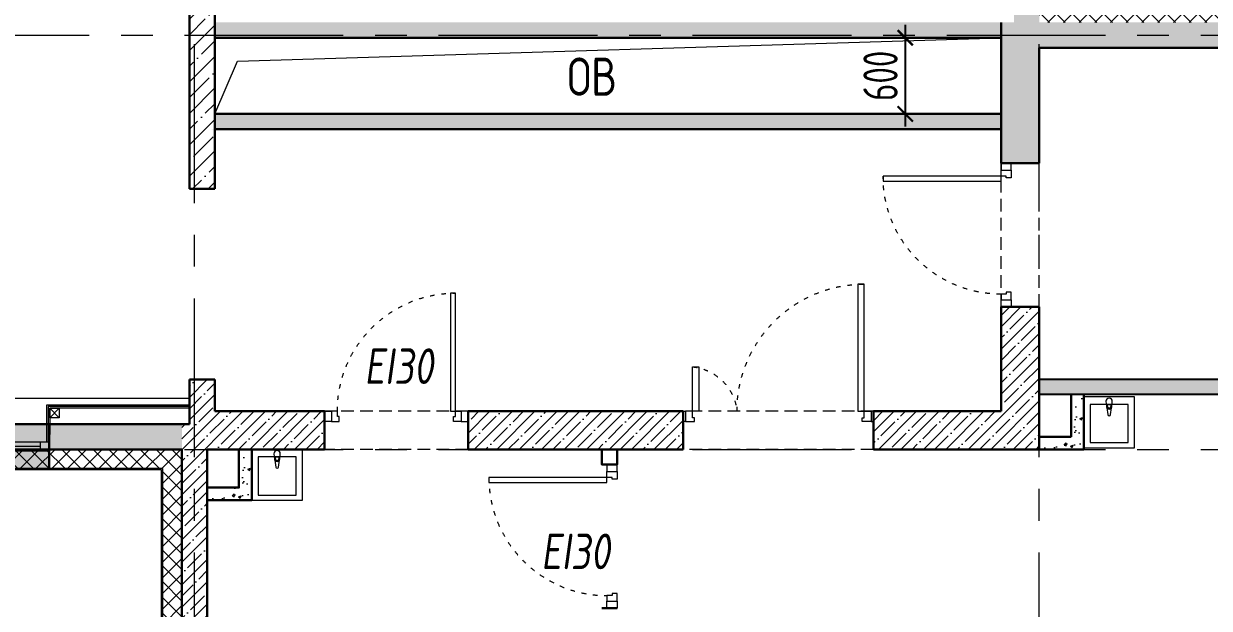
# Model space of a CAD drawing. Header units: millimetres. Extents: x -265044 to 366616, y 0 to 292181.
# Drawn here: x 249181 to 258514, y 60206 to 64806 of the extents above; entities that cross this region are included whole.
import ezdxf
from ezdxf import colors
from ezdxf.entities.mleader import LeaderData, LeaderLine
from ezdxf.math import Vec2, Vec3

# ---------------------------------------------------------------- set-up
doc = ezdxf.new("R2010")
doc.units = ezdxf.units.MM
doc.header["$MEASUREMENT"] = 0
doc.header["$PDMODE"] = 3
doc.header["$PDSIZE"] = -4
for name, pattern in [('ACAD_ISO03W100', [30, 12, -18]), ('ADSK_Штриховая_ш2 п1', [3, 2, -1]), ('CENTER', [2, 1.25, -0.25, 0.25, -0.25])]:
    doc.linetypes.add(name, pattern=pattern)
doc.layers.get('0').update_dxf_attribs({"color": 250, "lineweight": 9})
doc.layers.get('Defpoints').update_dxf_attribs({"color": 6})
for name, color, linetype, lineweight in [('_0', 250, 'Continuous', 9), ('АР_Двери', 5, 'Continuous', 18), ('АР_Навесной фасад', 5, 'Continuous', 5), ('АР_Окна БЛОК', 250, 'Continuous', 13), ('АР_Оси', 193, 'Continuous', 9), ('АР_Отметки', 250, 'Continuous', 15), ('АР_Перегородки газоблок', 165, 'Continuous', 30), ('АР_Перегородки газоблок_Штрих', 165, 'Continuous', 5), ('АР_Подоконники', 163, 'Continuous', 9), ('АР_Сущ Несущая стена', 202, 'Continuous', 30), ('АР_тонкая линия', 250, 'Continuous', 0), ('АР_Утеплитель', 250, 'Continuous', 9), ('АР_Штриховка монолит', 250, 'Continuous', 9), ('Размер шахт', 95, 'Continuous', 9), ('Сан.техника', 153, 'Continuous', 9)]:
    doc.layers.add(name, color=color, linetype=linetype, lineweight=lineweight)
doc.layers.add('АР_Отверстия', color=251, linetype='Continuous')
doc.layers.add('АР_ПБ_Двери', color=7, linetype='Continuous', lineweight=15, true_color=0xdb0000)
doc.styles.add('ICOCPEUR', font='isocpeur.ttf')
doc.styles.add('ISOCPEUR', font='isocpeur.ttf', dxfattribs={"width": 0.7})
doc.styles.add('Архитект', font='isocpeur.ttf', dxfattribs={"width": 0.8, "oblique": 8})
doc.dimstyles.new('R_100', dxfattribs={"dimtxt": 270, "dimasz": 120, "dimexe": 100, "dimexo": 0, "dimgap": 60, "dimtad": 1, "dimdec": 0, "dimrnd": 5, "dimzin": 0, "dimdsep": 46, "dimtxsty": 'ISOCPEUR', "dimblk": 'ARCHTICK', "dimcen": 0, "dimdle": 100, "dimclrd": 256, "dimclre": 256, "dimclrt": 256, "dimadec": 0, "dimazin": 0, "dimtfac": 2, "dimtdec": 0, "dimtofl": 0, "dimtmove": 1, "dimatfit": 3, "dimfxl": 1, "dimtvp": 3, "dimtolj": 1, "dimtzin": 0, "dimarcsym": 0})
pattern_1 = [(45, (0, 0), (-88.38834764831844, 88.38834764831844), []), (45, (88.38834750000001, 0), (-88.38834764831844, 88.38834764831844), [156.25, -31.25, 0, -31.25])]
pattern_2 = [(49.99999999999999, (0, 0), (215.178054780226, -18.82564049477853), [22.5, -247.5]), (355, (0, 0), (-41.6254000839, 225.6576401100035), [18, -198]), (100.45144446, (17.9315043, -1.5688032), (173.5526540181336, 206.8319972905888), [19.12205759999999, -210.3426336]), (46.18420000000001, (0, 60), (320.1723992014717, -49.65578423792296), [33.75, -371.25]), (96.63563549, (26.6810235, 55.86200789999999), (280.3985837022685, 292.2355802323651), [28.6831026, -315.5141279999999]), (351.1841639899999, (0, 60), (280.3985835164319, 292.2355800809971), [27, -297.0000003]), (21, (30, 45), (179.0721156355385, -120.7856671996016), [22.5, -247.5]), (326.0000000000001, (30, 45), (72.99459957647451, 217.5450135140559), [18, -198]), (71.45144474, (44.92267620000001, 34.9345278), (252.0667130189913, 96.75934584190615), [19.122057, -210.3426336]), (37.50000000000001, (0, 0), (3.647956595187201, 99.86815614939344), [0, -195.6, 0, -201, 0, -198.75]), (7.499999999999999, (0, 0), (78.92086123264458, 118.3235135647081), [0, -114.6, 0, -191.1, 0, -75.75]), (327.5, (-66.9, 0), (160.1467308517227, -6.766461520313927), [0, -75, 0, -234, 0, -310.5]), (317.5, (-96.9, 0), (174.9558508027159, 30.03149469969532), [0, -97.5, 0, -155.4, 0, -220.5])]

# ---------------------------------------------------------------- blocks, each defined once
blk = doc.blocks.new('Полуторная_на лестницу')
at = {"color": 8}
for points in [[(75.00000000005775, 79.9999999999709), (75.00000000005798, 1079.999999999971), (124.8572721536036, 1079.999999999971), (124.8572721536034, 79.9999999999709)], [(1375.142727846512, 430.0000000000291), (1375.142727846512, 80), (1425.000000000058, 80), (1425.000000000058, 430.0000000000291)]]:
    blk.add_lwpolyline(points, close=True, dxfattribs=at)
for points in [[(5.775291356258094e-11, 0), (5.775291356258094e-11, 80), (20.00000000005775, 80), (20.00000000005775, 0), (5.775291356258094e-11, 0)], [(20.00000000005775, 80), (20.00000000005775, 0), (90.00000000005775, 0), (90.00000000005775, 30), (75.00000000005775, 30), (75.00000000005775, 80), (20.00000000005775, 80)], [(1480.000000000058, 80), (1480.000000000058, 0), (1410.000000000058, 0), (1410.000000000058, 30), (1425.000000000058, 30), (1425.000000000058, 80), (1480.000000000058, 80)], [(1500.000000000058, 0), (1500.000000000058, 80), (1480.000000000058, 80), (1480.000000000058, 0), (1500.000000000058, 0)]]:
    blk.add_lwpolyline(points, dxfattribs=at)
at = {"color": 8, "linetype": 'ACAD_ISO03W100', "ltscale": 3}
for centre, radius, start, end in [((75.00000000005775, 80), 1000, 0, 90), ((1465.395385690272, 39.60461430981795), 392.4797375066257, 95.90754327289797, 174.0924567271067)]:
    blk.add_arc(centre, radius, start, end, dxfattribs=at)
blk = doc.blocks.new('*U371')
h = blk.add_hatch(color=8)
h.dxf.hatch_style = 1
h.paths.add_polyline_path([(-1599.999999999768, -139.9999999999287), (1.196623421334644e-13, -139.9999999999275), (-1.889459733345445e-13, 220), (-1599.999999999769, 219.9999999999986)])
at = {"color": 8, "lineweight": 30}
for p, q in [((-1599.999999999768, -139.9999999999287), (-1599.999999999769, 219.9999999999986)), ((1.196623421334644e-13, -139.9999999999275), (-1.889459733345445e-13, 220))]:
    blk.add_line(p, q, dxfattribs=at)
at = {"color": 8}
for p, q in [((-1.889459733345445e-13, 220), (-1599.999999999769, 219.9999999999986)), ((-1599.999999999768, 69.99999999999864), (-6.39948609833192e-14, 70)), ((-1599.999999999768, -1.307398633798584e-12), (0, 0)), ((-1529.999999999768, -1.250555214937776e-12), (-1529.999999999783, 69.99999999999875)), ((-1529.999999999768, 34.99999999999875), (-70.00000000000004, 34.99999999981077)), ((-70.00000000001455, -5.684341886080801e-14), (-70.00000000000003, 69.99999999999994)), ((-1599.999999999768, -139.9999999999287), (1.196623421334644e-13, -139.9999999999275)), ((-1599.999999999768, -139.9999999999287), (-1599.999999999768, -139.9999999999287)), ((-1599.999999999768, -139.9999999999287), (-1599.999999999768, -139.9999999999287)), ((1.196623421334644e-13, -139.9999999999275), (1.196623421334644e-13, -139.9999999999275)), ((1.196623421334644e-13, -139.9999999999275), (1.196623421334644e-13, -139.9999999999275))]:
    blk.add_line(p, q, dxfattribs=at)
blk = doc.blocks.new('*U1201')
at = {"color": 8}
for points in [[(-55, -80), (-55, 0), (-115, 0), (-115, -40), (-100, -40), (-100, -80), (-55, -80)], [(0, 0), (0, -80), (-55, -80), (-55, 0), (0, 0)], [(-1130, -1.84741111297626e-13), (-1130, -80.00000000000018), (-1075, -80.00000000000018), (-1075, -1.84741111297626e-13), (-1130, -1.84741111297626e-13)], [(-1075, -80.00000000000018), (-1075, -1.84741111297626e-13), (-1015, -1.84741111297626e-13), (-1015, -40.00000000000018), (-1030, -40.00000000000018), (-1030, -80.00000000000018), (-1075, -80.00000000000018)]]:
    blk.add_lwpolyline(points, dxfattribs=at)
blk.add_lwpolyline([(-100, -80), (-99.99999999999987, -1010), (-139.9999999999999, -1010), (-140, -80)], close=True, dxfattribs=at)
at = {"color": 8, "linetype": 'ACAD_ISO03W100', "ltscale": 3}
blk.add_arc((-100, -80), 930.0000000000003, 180, 270, dxfattribs=at)
blk = doc.blocks.new('_DotSmall')
at = {"color": 8, "linetype": 'ByBlock', "const_width": 0.5}
blk.add_lwpolyline([(-0.0625, 0, 1), (0.0625, 0, 1)], format="xyb", close=True, dxfattribs=at)
blk = doc.blocks.new('_ArchTick')
at = {"color": 8, "linetype": 'ByBlock', "const_width": 0.15}
blk.add_lwpolyline([(-0.5, -0.5), (0.5, 0.5)], dxfattribs=at)
blk = doc.blocks.new('*D617')
at = {"layer": 'Defpoints', "color": 0, "lineweight": 13, "ltscale": 100, "transparency": 16777216}
for p in [(256293.2315209232, 64695.68245835198), (256120.9952714917, 64095.68250987862), (256381.011708123, 64095.68250987862)]:
    blk.add_point(p, dxfattribs=at)
at = {"layer": 'Размер шахт', "color": 8, "lineweight": -2, "ltscale": 100, "transparency": 16777216}
for p, q in [((256120.9952714917, 64795.68245835198), (256120.9952714917, 63995.68250987862)), ((256293.2315209232, 64695.68245835198), (256020.9952714917, 64695.68245835198)), ((256381.011708123, 64095.68250987862), (256020.9952714917, 64095.68250987862))]:
    blk.add_line(p, q, dxfattribs=at)
at = {"layer": 'Размер шахт', "color": 8, "lineweight": -2, "ltscale": 100, "transparency": 16777216, "xscale": 120, "yscale": 120, "zscale": 120}
for p, rotation in [((256120.9952714917, 64695.68245835198), 90), ((256120.9952714917, 64095.68250987862), 270)]:
    blk.add_blockref('_ArchTick', p, dxfattribs=dict(at, rotation=rotation))
at = {"layer": 'Размер шахт', "color": 8, "ltscale": 100, "transparency": 16777216, "insert": (255925.9952714916, 64395.68248411521), "char_height": 270, "attachment_point": 5, "rotation": 90, "style": 'ISOCPEUR'}
blk.add_mtext('\\A1;600', dxfattribs=at)
blk = doc.blocks.new('сан.техника')
at = {"layer": 'Сан.техника', "color": 8, "linetype": 'Continuous', "lineweight": 5}
for p, q in [((-79.48884108965285, 138.9004292312602), (-26.5551388519234, 132.2703754169925)), ((-79.48884108965285, 138.9004292312602), (-26.5551388519234, 132.2703754170216)), ((-26.55494737485424, 167.7299113749323), (-79.48872121260501, 161.1004292309808)), ((-26.55494737485424, 167.7299113749323), (-79.48872121260501, 161.1004292310099)), ((-17.04170482762856, 129.0000920248131), (24.91108385066036, 124.9998654852825)), ((-17.04170482762856, 129.0000920248131), (24.91108385066036, 124.9998654852825)), ((24.91135384404333, 174.9998654845549), (-17.04147803317755, 171.000092024231)), ((24.91135384404333, 174.9998654845549), (-17.04147803317755, 171.0000920242601)), ((0.000736541987862438, 136.3999999980588), (-14.86986052844441, 136.4000802973314)), ((0.000736541987862438, 136.3999999980588), (-14.86986052844441, 136.4000802973314)), ((-14.86971365206409, 163.6000802969065), (0.0008834184263832867, 163.599999997663)), ((-14.86971365206409, 163.6000802969356), (0.0008834184263832867, 163.5999999976921)), ((0.0008834184263832867, 163.599999997663), (0.000736541987862438, 136.3999999980588)), ((0.0008834184263832867, 163.5999999976921), (0.000736541987862438, 136.3999999980588))]:
    blk.add_line(p, q, dxfattribs=at)
for points in [[(59.0353987327544, 349.9996812217141), (-340.9646012614248, 350.0018411688652), (-340.966761208605, -49.99815882525581), (59.03323878557421, -50.0003187724069)], [(0.001619960356038064, 299.999999995649), (-300.0879711675807, 300.001620439798), (-300.0895911279949, 0.001620444149011746), (0, 0)], [(0.001619960356038064, 299.9999999956781), (-300.0879711675807, 300.0016204398271), (-300.0895911279949, 0.001620444192667492), (0, 4.365574568510056e-11)]]:
    blk.add_lwpolyline(points, close=True, dxfattribs=at)
for centre, radius, start, end in [((-78.09854446473764, 150.0004217240639), 11.186722399462, 97.13861538671436, 262.8607658329798), ((-78.09854446473764, 150.000421724093), 11.18672239946198, 97.13861538671436, 262.8607658329798), ((-15.14167299494147, 150.0000817652763), 21.08576984747248, 122.7707159921242, 237.2286652284839), ((-15.14167299494147, 150.0000817653054), 21.08576984748832, 122.7707159921242, 237.2286652284839), ((-14.86978709022515, 150.000080297119), 13.60000000005357, 89.99969061043988, 269.9996906104399), ((-14.86978709022515, 150.0000802971481), 13.60000000005357, 89.99969061043988, 269.9996906104399), ((-15.14167299470864, 150.0000817653345), 21.08576984763396, 237.2286652284839, 264.8300834537846), ((-15.14167299470864, 150.0000817653927), 21.0857698476649, 237.2286652284839, 264.8300834537846), ((-15.14167299470864, 150.0000817652763), 21.08576984758896, 95.16929776475503, 122.7707159921242), ((-15.14167299470864, 150.0000817652472), 21.08576984765098, 95.16929776475503, 122.7707159921242), ((24.91121884738095, 149.9998654849333), 25.0000000000341, 269.9996906104399, 89.99969061043988), ((24.91121884738095, 149.9998654849624), 25.0000000000341, 269.9996906104399, 89.99969061043988)]:
    blk.add_arc(centre, radius, start, end, dxfattribs=at)
blk = doc.blocks.new('*U1170')
at = {"color": 8}
blk.add_lwpolyline([(-100, 80), (-99.99999999999982, 1010), (-139.9999999999998, 1010), (-140, 80)], close=True, dxfattribs=at)
for points in [[(-1130, 1.989519660128281e-13), (-1130, 80.0000000000002), (-1075, 80.0000000000002), (-1075, 1.989519660128281e-13), (-1130, 1.989519660128281e-13)], [(-1075, 80.0000000000002), (-1075, 1.989519660128281e-13), (-1015, 1.989519660128281e-13), (-1015, 40.0000000000002), (-1030, 40.0000000000002), (-1030, 80.0000000000002), (-1075, 80.0000000000002)], [(-55, 80), (-55, 0), (-115, 0), (-115, 40), (-100, 40), (-100, 80), (-55, 80)], [(0, 0), (0, 80), (-55, 80), (-55, 0), (0, 0)]]:
    blk.add_lwpolyline(points, dxfattribs=at)
at = {"color": 8, "linetype": 'ACAD_ISO03W100', "ltscale": 3}
blk.add_arc((-100, 80), 930.0000000000001, 90, 180, dxfattribs=at)
blk = doc.blocks.new('A$Ce02d65bd')
at = {"color": 8, "ltscale": 100}
for points in [[(0, 0), (0, 75), (75, 75), (75, 0), (0, 0)], [(0, 0), (75, 75)], [(0, 75), (75, 0)]]:
    blk.add_lwpolyline(points, dxfattribs=at)

msp = doc.modelspace()

# ---------------------------------------------------------------- hatches: boundary and pattern name
at = {"layer": 'АР_Перегородки газоблок_Штрих', "ltscale": 100}
h = msp.add_hatch(dxfattribs=at)
h.set_pattern_fill('AR-CONC', color=8, scale=30)
h.set_pattern_definition(pattern_2)
h.paths.add_polyline_path([(250685.2571510008, 64815.6824583525), (256875.6145433903, 64815.6824553874), (256875.6145433903, 64695.6824553874), (250685.9719357797, 64695.6824583525)])
h = msp.add_hatch(dxfattribs=at)
h.set_pattern_fill('AR-CONC', color=8, scale=30)
h.set_pattern_definition(pattern_2)
h.paths.add_polyline_path([(250685.2571510008, 64095.68251066425), (256875.6145433903, 64095.68250769912), (256875.6145433903, 63975.68250769912), (250600.6145433902, 63976.52645883735), (250685.9719357797, 63975.68251066425)])
h = msp.add_hatch(dxfattribs=at)
h.set_pattern_fill('AR-CONC', color=8, scale=30)
h.set_pattern_definition(pattern_2)
h.paths.add_polyline_path([(263325.5135425919, 62000.28776839035), (257175.6145433905, 62009.02187032864), (257175.6145433905, 61889.02187032858), (263325.5089084507, 61880.28764148732)])
h = msp.add_hatch(dxfattribs=at)
h.set_pattern_fill('AR-CONC', color=8, scale=30)
h.set_pattern_definition([(49.99999999999999, (6549.999999998661, 399.9999999888823), (215.178054780226, -18.82564049477853), [22.5, -247.5]), (355, (6549.999999998661, 399.9999999888823), (-41.6254000839, 225.6576401100035), [18, -198]), (100.45144446, (6567.931504298661, 398.4311967888823), (173.5526540181336, 206.8319972905888), [19.12205759999999, -210.3426335999999]), (46.18420000000001, (6549.999999998661, 459.9999999888823), (320.1723992014717, -49.65578423792296), [33.75, -371.25]), (96.63563549, (6576.681023498661, 455.8620078888823), (280.3985837022685, 292.2355802323651), [28.6831026, -315.5141279999999]), (351.1841639899999, (6549.999999998661, 459.9999999888823), (280.3985835164319, 292.2355800809971), [27, -297.0000003]), (21, (6579.999999998661, 444.9999999888823), (179.0721156355385, -120.7856671996016), [22.5, -247.5]), (326.0000000000001, (6579.999999998661, 444.9999999888823), (72.99459957647451, 217.5450135140559), [18, -198]), (71.45144474, (6594.922676198661, 434.9345277888823), (252.0667130189913, 96.75934584190615), [19.122057, -210.3426336]), (37.50000000000001, (6549.999999998661, 399.9999999888823), (3.647956595187201, 99.86815614939344), [0, -195.6, 0, -201, 0, -198.75]), (7.499999999999999, (6549.999999998661, 399.9999999888823), (78.92086123264458, 118.3235135647081), [0, -114.6, 0, -191.1, 0, -75.75]), (327.5, (6483.099999998662, 399.9999999888823), (160.1467308517227, -6.766461520313927), [0, -75, 0, -234, 0, -310.5]), (317.5, (6453.099999998662, 399.9999999888823), (174.9558508027159, 30.03149469969532), [0, -97.5, 0, -155.4, 0, -220.5])])
h.paths.add_polyline_path([(257525.6136334853, 61455.68218836526), (257525.6634278482, 61889.02397102363), (257425.6645078232, 61889.0242410112), (257425.6147134603, 61555.68245835282), (257175.6145433865, 61555.68245835282), (257175.614543392, 61455.68245835282)])
h = msp.add_hatch(dxfattribs=at)
h.set_pattern_fill('AR-CONC', color=8, scale=30)
h.set_pattern_definition(pattern_2)
h.paths.add_polyline_path([(250975.6136334866, 61055.68218837638), (250975.6136334866, 61455.68218837649), (250875.6147134617, 61455.68245836406), (250875.6147134617, 61155.68245836394), (250625.6145433878, 61155.68245836394), (250625.6145433934, 61055.68245836394)])
at = {"layer": 'АР_Утеплитель', "ltscale": 100}
h = msp.add_hatch(dxfattribs=at)
h.set_pattern_fill('ANSI37', color=8, scale=700)
h.set_pattern_definition([(45, (-750086.017747634, 104359.2129252533), (-61.87184335382291, 61.87184335382291), []), (135, (-750086.017747634, 104359.2129252533), (-61.87184335382291, -61.8718433538229), [])])
h.paths.add_polyline_path([(263525.6302291456, 64815.68245835247), (257175.6145433905, 64815.68245835253), (257175.6145433905, 82685.68245835247), (246675.6145433905, 82685.68245835253), (246675.6145433905, 86650.68245835253), (211875.6145433907, 86650.68245835253), (211875.6145433907, 82685.68245835253), (206900.4317660468, 82685.68245835253), (206900.4317660467, 82835.68245835253), (211725.6145433907, 82835.68245835253), (211725.6145433907, 86800.68245835253), (246825.6145433905, 86800.68245835253), (246825.6145433905, 82835.68245835847), (257325.6145433903, 82835.6824583525), (257325.6145433903, 64965.68245835253), (263675.6302291455, 64965.68245835247), (263675.5988576352, 54955.68245835253), (250275.6145433903, 54955.68245835253), (250275.6145433903, 61305.6824583525), (242395.6145433903, 61305.68245835241), (242395.6145433903, 66495.68245835253), (234160.3120309346, 66495.68245835253), (234160.3120309346, 66245.68245835253), (234010.3120309346, 66245.68245835253), (234010.3120309346, 66645.68245835253), (242545.6145433905, 66645.68245835247), (242545.6145433905, 61455.68245835253), (250425.6145433903, 61455.68245835253), (250425.6145433903, 55105.68245835247), (263525.5988576351, 55105.68245835253)])
at = {"layer": 'АР_Штриховка монолит', "ltscale": 100}
h = msp.add_hatch(dxfattribs=at)
h.set_pattern_fill('ANSI35', color=8, scale=500)
h.set_pattern_definition(pattern_1)
h.paths.add_polyline_path([(263525.6145433903, 64815.68245835268), (257175.6145433905, 64815.68245835233), (257175.6145433905, 82486.03685152248), (256975.6145433905, 82485.32806518258), (256975.6145433903, 64815.68245835253), (256875.6145433905, 64815.68245835253), (256875.6145433905, 63707.3916152671), (257175.6145433904, 63707.39161526716), (257175.6145433902, 64615.68245835253), (263325.6145433907, 64615.68245835253), (263525.6145433902, 64615.68245835253)])
h = msp.add_hatch(dxfattribs=at)
h.set_pattern_fill('ANSI35', color=8, scale=500)
h.set_pattern_definition(pattern_1)
h.paths.add_polyline_path([(250425.7112667129, 61655.68245834755), (246675.7112667133, 61655.6824583475), (246675.6145433909, 67141.36327187944), (246375.6145433906, 67141.36327187944), (246375.7112667132, 61655.6824583475), (242745.7112667128, 61655.6824583475), (242745.7112667131, 68441.94121042447), (246375.711266713, 68441.94121042427), (246375.711266713, 68271.36049983648), (246675.7112667134, 68271.36049978167), (246675.7122494683, 68601.94375162601), (245955.4782908741, 68601.94120595994), (245955.4721674195, 70995.68246002425), (246675.7112667134, 70995.68245834755), (246675.6145433908, 71908.1647446446), (246375.6145433906, 71908.1647446446), (246375.711266713, 71195.68245834761), (245395.472150493, 71195.6929634572), (245395.4721504929, 70995.68245834752), (245795.4721504934, 70995.68246029929), (245795.4721504933, 68601.94121042424), (242745.7112667131, 68601.94121042447), (242745.7112667132, 70995.68245834761), (245395.4721504929, 70995.68246031331), (245395.472150493, 71195.69296542287), (242745.6145433906, 71195.68245835247), (242745.6145433905, 71983.16474463209), (242545.6145433905, 71983.16474463209), (242545.6145433905, 71195.68245835253), (236749.0102229821, 71195.67195324745), (236749.010222982, 70995.67195324079), (242545.711266713, 70995.68245834761), (242545.711266713, 61455.68245834755), (250425.7112667129, 61455.68245834764)])
h = msp.add_hatch(dxfattribs=at)
h.set_pattern_fill('ANSI35', color=8, scale=700)
h.set_pattern_definition([(45, (-763067.1946697185, 159043.4066340065), (-123.7436867076458, 123.7436867076458), []), (45, (-762943.4509832185, 159043.4066340065), (-123.7436867076458, 123.7436867076458), [218.75, -43.75, 0, -43.75])])
h.paths.add_polyline_path([(250685.6145433901, 65228.51100021735), (250485.6145433901, 65228.51100021735), (250485.6145433898, 63505.40612931835), (250685.6145433898, 63505.40612931835)])
h = msp.add_hatch(dxfattribs=at)
h.set_pattern_fill('ANSI35', color=8, scale=500)
h.set_pattern_definition(pattern_1)
h.paths.add_polyline_path([(257175.6145433902, 62577.39161526691), (256875.6145433899, 62577.39161526712), (256875.6145433905, 61755.68245835381), (255871.2698945628, 61755.68245836708), (255871.2698945628, 61455.68245836691), (257175.6145433903, 61455.68245835355)])
h = msp.add_hatch(dxfattribs=at)
h.set_pattern_fill('ANSI35', color=8, scale=500)
h.set_pattern_definition(pattern_1)
h.paths.add_polyline_path([(250485.6145433905, 61655.68245835247), (250425.6145433903, 61655.68245835206), (250425.6145433905, 61455.68245835247), (250425.6145433902, 55305.68245835247), (250625.6145433901, 55305.68245835244), (250625.6145433902, 61455.68245835253), (251549.949106007, 61455.68245834529), (251549.949106007, 61755.68245835981), (250685.6145433903, 61755.68245835253), (250685.6145433903, 62005.40612931835), (250485.6145433905, 62005.40612931835)])
h = msp.add_hatch(dxfattribs=at)
h.set_pattern_fill('ANSI35', color=8, scale=500)
h.set_pattern_definition(pattern_1)
h.paths.add_polyline_path([(254371.2698945628, 61755.68245835247), (252679.9491060067, 61755.68245835247), (252679.9491060067, 61455.6824583525), (254371.2698945628, 61455.68245835247)])

# ---------------------------------------------------------------- linework, layer by layer
at = {"color": 8}
for points in [[(250490.6145433902, 61804.84994250025), (249360.6145433902, 61804.8499425004), (249360.6145433902, 61515.68245836349)], [(250490.6145433902, 61792.34994250028), (249373.1145433902, 61792.34994250043), (249373.1145433902, 61515.68245836349)], [(250485.6145433905, 61704.84994250031), (250485.6145433905, 61779.84994250031), (249385.6145433902, 61779.84994250046), (249385.6145433902, 61572.92570213437)]]:
    msp.add_lwpolyline(points, dxfattribs=at)
at = {"layer": 'АР_Навесной фасад', "color": 8, "ltscale": 100}
for p, q in [((250265.6145433901, 61295.6824583525), (242385.6145433903, 61295.68245835241)), ((250275.6145433903, 61305.6824583525), (242395.6145433903, 61305.68245835241)), ((250265.6145433905, 54945.68245835253), (250265.6145433901, 61295.68245835253)), ((250275.6145433903, 54955.68245835253), (250275.6145433903, 61305.68245835253))]:
    msp.add_line(p, q, dxfattribs=at)
at = {"layer": 'АР_Оси', "color": 8, "linetype": 'CENTER', "ltscale": 1000}
for p, q in [((250525.6145433905, 53394.41078697075), (250525.6145433905, 87701.88864252507)), ((250525.6145433905, 53394.41078697075), (250525.6145433905, 87701.88864252507)), ((257175.6145433905, 53394.41078697075), (257175.6145433905, 87701.88864252507)), ((182446.8590039454, 64715.68245835253), (266044.02397386, 64715.68245835247)), ((182446.8590039454, 61455.68245835253), (266044.02397386, 61455.68245835247))]:
    msp.add_line(p, q, dxfattribs=at)
at = {"layer": 'АР_Перегородки газоблок', "color": 8, "ltscale": 100}
for p, q in [((257425.950204459, 61555.68245835282), (257425.9502044589, 61889.09835115293)), ((257525.950204459, 61888.94900592038), (257525.9502044589, 61455.68245835281)), ((257175.6145433892, 61555.68245835282), (257425.950204459, 61555.68245835282)), ((257525.9502044589, 61455.68245835281), (257175.6145433892, 61455.68245835282))]:
    msp.add_line(p, q, dxfattribs=at)
for points in [[(256875.6145433903, 64695.68245835195), (250685.6145433902, 64695.68245835195)], [(250685.6145433902, 64095.68250083167), (256875.6145433903, 64095.68251066428)], [(250685.6145433902, 63975.6825106644), (256875.6145433903, 63975.68251066428)], [(257175.6145433905, 62009.472349352), (263325.6145433907, 62000.28761755046)], [(263325.6145433907, 61880.28748372657), (257175.6145433905, 61889.47221552811)], [(253852.4437571352, 61455.68245835247), (253852.3527645546, 61335.93858054168), (253732.3297394267, 61335.93858054168), (253732.3297379017, 61455.68245835247)], [(253852.4500459024, 60205.9290271602), (253732.4500459024, 60205.9290271602)]]:
    msp.add_lwpolyline(points, dxfattribs=at)
msp.add_lwpolyline([(250975.6147134617, 61455.68245836406), (250975.6147134617, 61055.68245836394), (250625.6145433906, 61055.68245836394), (250625.6145433906, 61155.68245836394), (250875.6147134617, 61155.68245836394), (250875.6147134617, 61455.68245836406)], close=True, dxfattribs=at)
at = {"layer": 'АР_Подоконники', "color": 8, "ltscale": 100}
msp.add_line((250485.6145433904, 61855.68245835241), (246675.6145433907, 61855.68245835241), dxfattribs=at)
at = {"layer": 'АР_Сущ Несущая стена', "color": 8, "ltscale": 100}
for p, q in [((250485.6145433904, 65228.51100021735), (250485.6145433905, 63505.40612931835)), ((250685.6145433902, 65228.51100021735), (250685.6145433902, 63505.40612931829)), ((256875.6145433905, 63707.39161526717), (256875.6145433903, 64815.68245835253)), ((257175.6145433902, 63707.39161526712), (257175.6145433902, 64615.68245835253)), ((257175.6145433903, 64615.68245835253), (263325.6145433908, 64615.68245835253)), ((250685.6145433903, 63505.40612931835), (250485.6145433905, 63505.40612931835)), ((256875.6145433906, 61755.68245835253), (256875.6145433902, 62577.39161526712)), ((256875.6145433902, 62577.39161526712), (257175.6145433899, 62577.39161526691)), ((257175.6145433899, 62577.39161526691), (257175.6145433902, 61455.68245835253)), ((250485.6145433905, 62005.40612931835), (250485.6145433905, 61655.68245835253)), ((250685.6145433903, 62005.40612931835), (250485.6145433905, 62005.40612931835)), ((250685.6145433902, 62005.40612931835), (250685.6145433903, 61755.68245835253)), ((251549.949106007, 61755.68245833989), (250685.6145433903, 61755.68245835253)), ((251549.9491060069, 61455.68245833989), (251549.949106007, 61755.68245833989)), ((254371.2698945628, 61755.68245835247), (252679.9491060067, 61755.68245835247)), ((252679.9491060067, 61455.6824583525), (252679.9491060067, 61755.68245835247)), ((254371.2698945628, 61755.68245835247), (254371.2698945628, 61455.68245835247)), ((256875.6145433903, 61755.68245835253), (255871.2698945628, 61755.68245835247)), ((255871.2698945628, 61755.68245836699), (255871.2698945628, 61455.68245836699)), ((250485.6145433903, 61655.68245835253), (246675.6145433907, 61655.68245835253)), ((250425.6145433903, 61455.68245835253), (242545.6145433905, 61455.68245835253)), ((250425.6145433903, 61455.68245835241), (250425.6145433902, 55105.68245835247)), ((251549.9491060069, 61455.68245833989), (250625.6145433902, 61455.68245835253)), ((250625.6145433903, 61455.68245835241), (250625.6145433909, 55305.68245835247)), ((254371.2698945628, 61455.68245835247), (252679.9491060067, 61455.6824583525)), ((257175.6145433902, 61455.68245835253), (255871.2698945628, 61455.68245835253))]:
    msp.add_line(p, q, dxfattribs=at)
msp.add_lwpolyline([(257175.6145433905, 63707.39161526709), (256875.6145433905, 63707.39161526717)], dxfattribs=at)
at = {"layer": 'АР_тонкая линия', "color": 8, "linetype": 'ADSK_Штриховая_ш2 п1', "ltscale": 50}
for p, q in [((256875.9500343869, 62577.39161526694), (256875.6145433905, 63707.39161526717)), ((257175.9500343873, 62577.39161526691), (257175.9500343876, 63707.39161526709)), ((252679.9491060067, 61755.68245835247), (251549.949106007, 61755.68245835283)), ((255871.2698945628, 61755.68245835247), (254371.2698945628, 61755.68245835291)), ((252679.9491060069, 61455.68245835248), (251549.949106007, 61455.68245835326)), ((255871.2698945631, 61455.68245835248), (254371.245739399, 61455.68245835332))]:
    msp.add_line(p, q, dxfattribs=at)
at = {"layer": 'АР_тонкая линия', "color": 8, "ltscale": 100}
msp.add_lwpolyline([(250685.6145437397, 64095.68251066428), (250863.8089230536, 64511.52715152057), (256875.6145433904, 64695.68245835195)], dxfattribs=at)

# ---------------------------------------------------------------- block references
at = {"layer": '_0', "color": 8, "lineweight": -3, "ltscale": 500, "rotation": 180}
msp.add_blockref('A$Ce02d65bd', (249460.6145433902, 61779.84994250044), dxfattribs=at)
at = {"layer": 'АР_Двери', "color": 8, "xscale": -1}
for p, rotation in [((256955.6145433905, 63707.39161526717), 270), ((252679.9491060067, 61675.68245835247), 180)]:
    msp.add_blockref('*U1201', p, dxfattribs=dict(at, rotation=rotation))
msp.add_blockref('Полуторная_на лестницу', (255871.2698945629, 61675.68245836699), dxfattribs=at)
at = {"layer": 'АР_Двери', "color": 8, "rotation": 90.00000000000001}
msp.add_blockref('*U1170', (253852.4443900743, 61335.9290271602), dxfattribs=at)
at = {"layer": 'АР_Окна БЛОК', "color": 8, "xscale": -1, "rotation": 180}
msp.add_blockref('*U371', (249380.6145433905, 61515.68245835244), dxfattribs=at)
at = {"layer": 'Сан.техника', "color": 8, "rotation": 89.99999999999999}
for p in [(257875.9498931967, 61809.61360364508), (251325.6144021993, 61396.64705961956)]:
    msp.add_blockref('сан.техника', p, dxfattribs=at)

# ---------------------------------------------------------------- texts
at = {"layer": 'АР_Отверстия', "color": 8, "ltscale": 100, "insert": (253654.8635646539, 64389.20143645041), "char_height": 300, "attachment_point": 5, "line_spacing_factor": 0.7, "style": 'ICOCPEUR'}
msp.add_mtext('\\A1;{\\W0.8;ОВ}', dxfattribs=at)
at = {"layer": 'АР_ПБ_Двери', "color": 8, "lineweight": 35, "style": 'Архитект', "oblique": 8, "width": 0.8}
for p in [(251862.6425408524, 61971.04327529046), (253253.6940316766, 60513.26219168917)]:
    msp.add_text('EI30', height=280, dxfattribs=at).set_placement(p)

# ---------------------------------------------------------------- dimensions: what is measured, and where the dimension line sits
at = {"layer": 'Размер шахт', "color": 8, "ltscale": 100}
dim = msp.add_linear_dim(base=(256120.9952714917, 64095.68250987862), p1=(256293.2315209231, 64695.68245835195), p2=(256381.0117081229, 64095.68250987859), angle=90, dimstyle='R_100', override={"dimpost": '\\X', "dimclrd": 8, "dimclre": 8, "dimclrt": 8, "dimfxl": 300, "dimarcsym": 1}, dxfattribs=at)
dim.commit()
dim.dimension.update_dxf_attribs({"geometry": '*D617', "text_midpoint": (255925.9952714916, 64395.68248411521)})

# ---------------------------------------------------------------- leaders
at = {"layer": 'АР_Отметки', "color": 8}
ml = msp.add_multileader_mtext('Standard', dxfattribs=at)
ml.set_content('+9,800', color=8, style='ISOCPEUR')
ml.set_leader_properties(color=8, linetype='Continuous', lineweight=-1)
ml.set_arrow_properties(name='DOTSMALL')
ml.build(insert=Vec2(0, 0))
ml.multileader.update_dxf_attribs({"has_text_frame": 1, "text_left_attachment_type": 4, "text_right_attachment_type": 4, "dogleg_length": 100, "arrow_head_size": 180})
ctx = ml.context
ctx.base_point, ctx.char_height, ctx.arrow_head_size, ctx.landing_gap_size, ctx.plane_origin = Vec3(249563.3514583102, 81908.79616334468), 250, 180, 50, Vec3(249313.9854260816, 81247.97410478431)
ctx.left_attachment, ctx.right_attachment = 4, 4
notes = []
notes.append((ctx, [(0, (0, 0, 0), (0, 0), (1, 0), 1, [])]))
ctx.mtext.insert, ctx.mtext.width, ctx.mtext.line_spacing_style, ctx.mtext.flow_direction = Vec3(249613.3514583102, 82242.12949667801), 852.6970314602484, 2, 5
ml = msp.add_multileader_mtext('Standard', dxfattribs=at)
ml.set_content('+9,800', color=8, style='ISOCPEUR')
ml.set_leader_properties(color=8, linetype='Continuous', lineweight=-1)
ml.set_arrow_properties(name='DOTSMALL')
ml.build(insert=Vec2(0, 0))
ml.multileader.update_dxf_attribs({"has_text_frame": 1, "text_left_attachment_type": 4, "text_right_attachment_type": 4, "dogleg_length": 100, "arrow_head_size": 180})
ctx = ml.context
ctx.base_point, ctx.char_height, ctx.arrow_head_size, ctx.landing_gap_size, ctx.plane_origin = Vec3(249563.3514583101, 81908.79616334468), 250, 180, 50, Vec3(249313.9854260816, 81247.97410478431)
ctx.left_attachment, ctx.right_attachment = 4, 4
notes.append((ctx, [(0, (0, 0, 0), (0, 0), (1, 0), 1, [])]))
ctx.mtext.insert, ctx.mtext.width, ctx.mtext.line_spacing_style, ctx.mtext.flow_direction = Vec3(249613.3514583101, 82242.12949667801), 852.6970314602484, 2, 5
for ctx, leaders in notes:
    for number, flags, end, landing, length, lines in leaders:
        leader = LeaderData()
        leader.index, (leader.has_last_leader_line, leader.has_dogleg_vector, leader.attachment_direction) = number, flags
        leader.last_leader_point, leader.dogleg_vector, leader.dogleg_length = Vec3(end), Vec3(landing), length
        for number, points, colour, breaks in lines:
            line = LeaderLine()
            line.index, line.vertices, line.color, line.breaks = number, Vec3.list(points), colors.encode_raw_color(colour), breaks
            leader.lines.append(line)
        ctx.leaders.append(leader)

doc.saveas('drawing.dxf')
